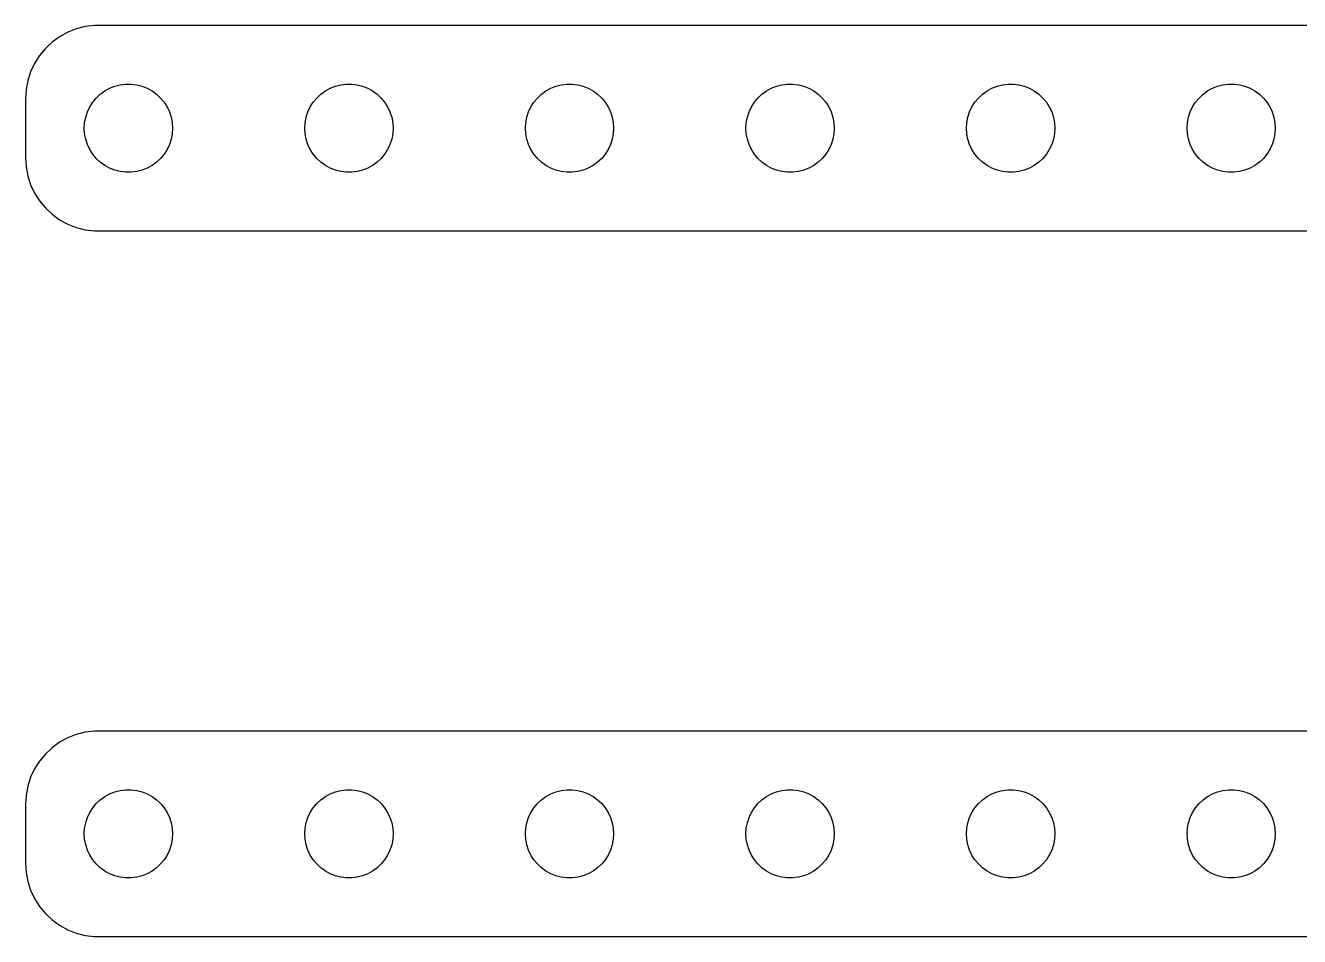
# Model space of a CAD drawing. Header units: metres. Extents: x -82 to 82, y 21 to 51.
# Drawn here: x -82.25 to -38.93, y 20.5 to 51.5 of the extents above; entities that cross this region are included whole.
import ezdxf

# ---------------------------------------------------------------- set-up
doc = ezdxf.new("R2010")
doc.units = ezdxf.units.M

msp = doc.modelspace()

# ---------------------------------------------------------------- linework, layer by layer
for p, q in [((-80.8144, 51.2621), (-81.0896, 51.1108)), ((-80.5225, 51.3776), (-80.8144, 51.2621)), ((-80.2184, 51.4557), (-80.5225, 51.3776)), ((-79.907, 51.4951), (-80.2184, 51.4557)), ((79.907, 51.4951), (-79.907, 51.4951)), ((-81.5724, 50.7114), (-81.7725, 50.4695)), ((-81.3436, 50.9263), (-81.5724, 50.7114)), ((-81.0896, 51.1108), (-81.3436, 50.9263)), ((-81.7725, 50.4695), (-81.9408, 50.2044)), ((-82.0744, 49.9203), (-82.1714, 49.6217)), ((-81.9408, 50.2044), (-82.0744, 49.9203)), ((-82.1714, 49.6217), (-82.2303, 49.3133)), ((-79.3887, 49.3572), (-79.2135, 49.4266)), ((-79.2135, 49.4266), (-79.0311, 49.4734)), ((-79.0311, 49.4734), (-78.8442, 49.497)), ((-78.8442, 49.497), (-78.6558, 49.497)), ((-78.6558, 49.497), (-78.4689, 49.4734)), ((-78.4689, 49.4734), (-78.2865, 49.4266)), ((-78.2865, 49.4266), (-78.1113, 49.3572)), ((-71.8887, 49.3572), (-71.7135, 49.4266)), ((-71.7135, 49.4266), (-71.5311, 49.4734)), ((-71.5311, 49.4734), (-71.3442, 49.497)), ((-71.3442, 49.497), (-71.1558, 49.497)), ((-71.1558, 49.497), (-70.9689, 49.4734)), ((-70.9689, 49.4734), (-70.7865, 49.4266)), ((-70.7865, 49.4266), (-70.6113, 49.3572)), ((-64.3887, 49.3572), (-64.2135, 49.4266)), ((-64.2135, 49.4266), (-64.0311, 49.4734)), ((-64.0311, 49.4734), (-63.8442, 49.497)), ((-63.8442, 49.497), (-63.6558, 49.497)), ((-63.6558, 49.497), (-63.4689, 49.4734)), ((-63.4689, 49.4734), (-63.2865, 49.4266)), ((-63.2865, 49.4266), (-63.1113, 49.3572)), ((-56.8887, 49.3572), (-56.7135, 49.4266)), ((-56.7135, 49.4266), (-56.5311, 49.4734)), ((-56.5311, 49.4734), (-56.3442, 49.497)), ((-56.3442, 49.497), (-56.1558, 49.497)), ((-56.1558, 49.497), (-55.9689, 49.4734)), ((-55.9689, 49.4734), (-55.7865, 49.4266)), ((-55.7865, 49.4266), (-55.6113, 49.3572)), ((-49.3887, 49.3572), (-49.2135, 49.4266)), ((-49.2135, 49.4266), (-49.0311, 49.4734)), ((-49.0311, 49.4734), (-48.8442, 49.497)), ((-48.8442, 49.497), (-48.6558, 49.497)), ((-48.6558, 49.497), (-48.4689, 49.4734)), ((-48.4689, 49.4734), (-48.2865, 49.4266)), ((-48.2865, 49.4266), (-48.1113, 49.3572)), ((-41.8887, 49.3572), (-41.7135, 49.4266)), ((-41.7135, 49.4266), (-41.5311, 49.4734)), ((-41.5311, 49.4734), (-41.3442, 49.497)), ((-41.3442, 49.497), (-41.1558, 49.497)), ((-41.1558, 49.497), (-40.9689, 49.4734)), ((-40.9689, 49.4734), (-40.7865, 49.4266)), ((-40.7865, 49.4266), (-40.6113, 49.3572)), ((-82.2303, 49.3133), (-82.25, 49)), ((-82.25, 49), (-82.25, 47)), ((-79.9635, 48.8817), (-79.8434, 49.0268)), ((-79.8434, 49.0268), (-79.7061, 49.1558)), ((-79.7061, 49.1558), (-79.5537, 49.2665)), ((-79.5537, 49.2665), (-79.3887, 49.3572)), ((-78.1113, 49.3572), (-77.9463, 49.2665)), ((-77.9463, 49.2665), (-77.7939, 49.1558)), ((-77.7939, 49.1558), (-77.6565, 49.0268)), ((-77.6565, 49.0268), (-77.5365, 48.8817)), ((-72.4635, 48.8817), (-72.3434, 49.0268)), ((-72.3434, 49.0268), (-72.2061, 49.1558)), ((-72.2061, 49.1558), (-72.0537, 49.2665)), ((-72.0537, 49.2665), (-71.8887, 49.3572)), ((-70.6113, 49.3572), (-70.4463, 49.2665)), ((-70.4463, 49.2665), (-70.2939, 49.1558)), ((-70.2939, 49.1558), (-70.1565, 49.0268)), ((-70.1565, 49.0268), (-70.0365, 48.8817)), ((-64.9635, 48.8817), (-64.8434, 49.0268)), ((-64.8434, 49.0268), (-64.7061, 49.1558)), ((-64.7061, 49.1558), (-64.5537, 49.2665)), ((-64.5537, 49.2665), (-64.3887, 49.3572)), ((-63.1113, 49.3572), (-62.9463, 49.2665)), ((-62.9463, 49.2665), (-62.7939, 49.1558)), ((-62.7939, 49.1558), (-62.6565, 49.0268)), ((-62.6565, 49.0268), (-62.5365, 48.8817)), ((-57.4635, 48.8817), (-57.3434, 49.0268)), ((-57.3434, 49.0268), (-57.2061, 49.1558)), ((-57.2061, 49.1558), (-57.0537, 49.2665)), ((-57.0537, 49.2665), (-56.8887, 49.3572)), ((-55.6113, 49.3572), (-55.4463, 49.2665)), ((-55.4463, 49.2665), (-55.2939, 49.1558)), ((-55.2939, 49.1558), (-55.1565, 49.0268)), ((-55.1565, 49.0268), (-55.0365, 48.8817)), ((-49.9635, 48.8817), (-49.8434, 49.0268)), ((-49.8434, 49.0268), (-49.7061, 49.1558)), ((-49.7061, 49.1558), (-49.5537, 49.2665)), ((-49.5537, 49.2665), (-49.3887, 49.3572)), ((-48.1113, 49.3572), (-47.9463, 49.2665)), ((-47.9463, 49.2665), (-47.7939, 49.1558)), ((-47.7939, 49.1558), (-47.6565, 49.0268)), ((-47.6565, 49.0268), (-47.5365, 48.8817)), ((-42.4635, 48.8817), (-42.3434, 49.0268)), ((-42.3434, 49.0268), (-42.2061, 49.1558)), ((-42.2061, 49.1558), (-42.0537, 49.2665)), ((-42.0537, 49.2665), (-41.8887, 49.3572)), ((-40.6113, 49.3572), (-40.4463, 49.2665)), ((-40.4463, 49.2665), (-40.2939, 49.1558)), ((-40.2939, 49.1558), (-40.1565, 49.0268)), ((-40.1565, 49.0268), (-40.0365, 48.8817)), ((-80.2029, 48.373), (-80.1447, 48.5522)), ((-80.1447, 48.5522), (-80.0645, 48.7226)), ((-80.0645, 48.7226), (-79.9635, 48.8817)), ((-77.5365, 48.8817), (-77.4355, 48.7226)), ((-77.4355, 48.7226), (-77.3553, 48.5522)), ((-77.3553, 48.5522), (-77.2971, 48.373)), ((-72.7029, 48.373), (-72.6447, 48.5522)), ((-72.6447, 48.5522), (-72.5645, 48.7226)), ((-72.5645, 48.7226), (-72.4635, 48.8817)), ((-70.0365, 48.8817), (-69.9355, 48.7226)), ((-69.9355, 48.7226), (-69.8553, 48.5522)), ((-69.8553, 48.5522), (-69.7971, 48.373)), ((-65.2029, 48.373), (-65.1447, 48.5522)), ((-65.1447, 48.5522), (-65.0645, 48.7226)), ((-65.0645, 48.7226), (-64.9635, 48.8817)), ((-62.5365, 48.8817), (-62.4355, 48.7226)), ((-62.4355, 48.7226), (-62.3553, 48.5522)), ((-62.3553, 48.5522), (-62.2971, 48.373)), ((-57.7029, 48.373), (-57.6447, 48.5522)), ((-57.6447, 48.5522), (-57.5645, 48.7226)), ((-57.5645, 48.7226), (-57.4635, 48.8817)), ((-55.0365, 48.8817), (-54.9355, 48.7226)), ((-54.9355, 48.7226), (-54.8553, 48.5522)), ((-54.8553, 48.5522), (-54.7971, 48.373)), ((-50.2029, 48.373), (-50.1447, 48.5522)), ((-50.1447, 48.5522), (-50.0645, 48.7226)), ((-50.0645, 48.7226), (-49.9635, 48.8817)), ((-47.5365, 48.8817), (-47.4355, 48.7226)), ((-47.4355, 48.7226), (-47.3553, 48.5522)), ((-47.3553, 48.5522), (-47.2971, 48.373)), ((-42.7029, 48.373), (-42.6447, 48.5522)), ((-42.6447, 48.5522), (-42.5645, 48.7226)), ((-42.5645, 48.7226), (-42.4635, 48.8817)), ((-40.0365, 48.8817), (-39.9355, 48.7226)), ((-39.9355, 48.7226), (-39.8553, 48.5522)), ((-39.8553, 48.5522), (-39.7971, 48.373)), ((-80.25, 48), (-80.2382, 48.188)), ((-80.2382, 48.188), (-80.2029, 48.373)), ((-77.2971, 48.373), (-77.2618, 48.188)), ((-77.2618, 48.188), (-77.25, 48)), ((-72.75, 48), (-72.7382, 48.188)), ((-72.7382, 48.188), (-72.7029, 48.373)), ((-69.7971, 48.373), (-69.7618, 48.188)), ((-69.7618, 48.188), (-69.75, 48)), ((-65.25, 48), (-65.2382, 48.188)), ((-65.2382, 48.188), (-65.2029, 48.373)), ((-62.2971, 48.373), (-62.2618, 48.188)), ((-62.2618, 48.188), (-62.25, 48)), ((-57.75, 48), (-57.7382, 48.188)), ((-57.7382, 48.188), (-57.7029, 48.373)), ((-54.7971, 48.373), (-54.7618, 48.188)), ((-54.7618, 48.188), (-54.75, 48)), ((-50.25, 48), (-50.2382, 48.188)), ((-50.2382, 48.188), (-50.2029, 48.373)), ((-47.2971, 48.373), (-47.2618, 48.188)), ((-47.2618, 48.188), (-47.25, 48)), ((-42.75, 48), (-42.7382, 48.188)), ((-42.7382, 48.188), (-42.7029, 48.373)), ((-39.7971, 48.373), (-39.7618, 48.188)), ((-39.7618, 48.188), (-39.75, 48)), ((-80.2382, 47.812), (-80.25, 48)), ((-80.2029, 47.627), (-80.2382, 47.812)), ((-77.2618, 47.812), (-77.2971, 47.627)), ((-77.25, 48), (-77.2618, 47.812)), ((-72.7382, 47.812), (-72.75, 48)), ((-72.7029, 47.627), (-72.7382, 47.812)), ((-69.7618, 47.812), (-69.7971, 47.627)), ((-69.75, 48), (-69.7618, 47.812)), ((-65.2382, 47.812), (-65.25, 48)), ((-65.2029, 47.627), (-65.2382, 47.812)), ((-62.2618, 47.812), (-62.2971, 47.627)), ((-62.25, 48), (-62.2618, 47.812)), ((-57.7382, 47.812), (-57.75, 48)), ((-57.7029, 47.627), (-57.7382, 47.812)), ((-54.7618, 47.812), (-54.7971, 47.627)), ((-54.75, 48), (-54.7618, 47.812)), ((-50.2382, 47.812), (-50.25, 48)), ((-50.2029, 47.627), (-50.2382, 47.812)), ((-47.2618, 47.812), (-47.2971, 47.627)), ((-47.25, 48), (-47.2618, 47.812)), ((-42.7382, 47.812), (-42.75, 48)), ((-42.7029, 47.627), (-42.7382, 47.812)), ((-39.7618, 47.812), (-39.7971, 47.627)), ((-39.75, 48), (-39.7618, 47.812)), ((-80.1447, 47.4478), (-80.2029, 47.627)), ((-80.0645, 47.2774), (-80.1447, 47.4478)), ((-79.9635, 47.1183), (-80.0645, 47.2774)), ((-77.4355, 47.2774), (-77.5365, 47.1183)), ((-77.3553, 47.4478), (-77.4355, 47.2774)), ((-77.2971, 47.627), (-77.3553, 47.4478)), ((-72.6447, 47.4478), (-72.7029, 47.627)), ((-72.5645, 47.2774), (-72.6447, 47.4478)), ((-72.4635, 47.1183), (-72.5645, 47.2774)), ((-69.9355, 47.2774), (-70.0365, 47.1183)), ((-69.8553, 47.4478), (-69.9355, 47.2774)), ((-69.7971, 47.627), (-69.8553, 47.4478)), ((-65.1447, 47.4478), (-65.2029, 47.627)), ((-65.0645, 47.2774), (-65.1447, 47.4478)), ((-64.9635, 47.1183), (-65.0645, 47.2774)), ((-62.4355, 47.2774), (-62.5365, 47.1183)), ((-62.3553, 47.4478), (-62.4355, 47.2774)), ((-62.2971, 47.627), (-62.3553, 47.4478)), ((-57.6447, 47.4478), (-57.7029, 47.627)), ((-57.5645, 47.2774), (-57.6447, 47.4478)), ((-57.4635, 47.1183), (-57.5645, 47.2774)), ((-54.9355, 47.2774), (-55.0365, 47.1183)), ((-54.8553, 47.4478), (-54.9355, 47.2774)), ((-54.7971, 47.627), (-54.8553, 47.4478)), ((-50.1447, 47.4478), (-50.2029, 47.627)), ((-50.0645, 47.2774), (-50.1447, 47.4478)), ((-49.9635, 47.1183), (-50.0645, 47.2774)), ((-47.4355, 47.2774), (-47.5365, 47.1183)), ((-47.3553, 47.4478), (-47.4355, 47.2774)), ((-47.2971, 47.627), (-47.3553, 47.4478)), ((-42.6447, 47.4478), (-42.7029, 47.627)), ((-42.5645, 47.2774), (-42.6447, 47.4478)), ((-42.4635, 47.1183), (-42.5645, 47.2774)), ((-39.9355, 47.2774), (-40.0365, 47.1183)), ((-39.8553, 47.4478), (-39.9355, 47.2774)), ((-39.7971, 47.627), (-39.8553, 47.4478)), ((-82.25, 47), (-82.2303, 46.6867)), ((-79.8434, 46.9732), (-79.9635, 47.1183)), ((-79.7061, 46.8442), (-79.8434, 46.9732)), ((-79.5537, 46.7335), (-79.7061, 46.8442)), ((-77.7939, 46.8442), (-77.9463, 46.7335)), ((-77.6565, 46.9732), (-77.7939, 46.8442)), ((-77.5365, 47.1183), (-77.6565, 46.9732)), ((-72.3434, 46.9732), (-72.4635, 47.1183)), ((-72.2061, 46.8442), (-72.3434, 46.9732)), ((-72.0537, 46.7335), (-72.2061, 46.8442)), ((-70.2939, 46.8442), (-70.4463, 46.7335)), ((-70.1565, 46.9732), (-70.2939, 46.8442)), ((-70.0365, 47.1183), (-70.1565, 46.9732)), ((-64.8434, 46.9732), (-64.9635, 47.1183)), ((-64.7061, 46.8442), (-64.8434, 46.9732)), ((-64.5537, 46.7335), (-64.7061, 46.8442)), ((-62.7939, 46.8442), (-62.9463, 46.7335)), ((-62.6565, 46.9732), (-62.7939, 46.8442)), ((-62.5365, 47.1183), (-62.6565, 46.9732)), ((-57.3434, 46.9732), (-57.4635, 47.1183)), ((-57.2061, 46.8442), (-57.3434, 46.9732)), ((-57.0537, 46.7335), (-57.2061, 46.8442)), ((-55.2939, 46.8442), (-55.4463, 46.7335)), ((-55.1565, 46.9732), (-55.2939, 46.8442)), ((-55.0365, 47.1183), (-55.1565, 46.9732)), ((-49.8434, 46.9732), (-49.9635, 47.1183)), ((-49.7061, 46.8442), (-49.8434, 46.9732)), ((-49.5537, 46.7335), (-49.7061, 46.8442)), ((-47.7939, 46.8442), (-47.9463, 46.7335)), ((-47.6565, 46.9732), (-47.7939, 46.8442)), ((-47.5365, 47.1183), (-47.6565, 46.9732)), ((-42.3434, 46.9732), (-42.4635, 47.1183)), ((-42.2061, 46.8442), (-42.3434, 46.9732)), ((-42.0537, 46.7335), (-42.2061, 46.8442)), ((-40.2939, 46.8442), (-40.4463, 46.7335)), ((-40.1565, 46.9732), (-40.2939, 46.8442)), ((-40.0365, 47.1183), (-40.1565, 46.9732)), ((-82.2303, 46.6867), (-82.1714, 46.3783)), ((-82.1714, 46.3783), (-82.0744, 46.0797)), ((-79.3887, 46.6428), (-79.5537, 46.7335)), ((-79.2135, 46.5734), (-79.3887, 46.6428)), ((-79.0311, 46.5266), (-79.2135, 46.5734)), ((-78.8442, 46.503), (-79.0311, 46.5266)), ((-78.6558, 46.503), (-78.8442, 46.503)), ((-78.4689, 46.5266), (-78.6558, 46.503)), ((-78.2865, 46.5734), (-78.4689, 46.5266)), ((-78.1113, 46.6428), (-78.2865, 46.5734)), ((-77.9463, 46.7335), (-78.1113, 46.6428)), ((-71.8887, 46.6428), (-72.0537, 46.7335)), ((-71.7135, 46.5734), (-71.8887, 46.6428)), ((-71.5311, 46.5266), (-71.7135, 46.5734)), ((-71.3442, 46.503), (-71.5311, 46.5266)), ((-71.1558, 46.503), (-71.3442, 46.503)), ((-70.9689, 46.5266), (-71.1558, 46.503)), ((-70.7865, 46.5734), (-70.9689, 46.5266)), ((-70.6113, 46.6428), (-70.7865, 46.5734)), ((-70.4463, 46.7335), (-70.6113, 46.6428)), ((-64.3887, 46.6428), (-64.5537, 46.7335)), ((-64.2135, 46.5734), (-64.3887, 46.6428)), ((-64.0311, 46.5266), (-64.2135, 46.5734)), ((-63.8442, 46.503), (-64.0311, 46.5266)), ((-63.6558, 46.503), (-63.8442, 46.503)), ((-63.4689, 46.5266), (-63.6558, 46.503)), ((-63.2865, 46.5734), (-63.4689, 46.5266)), ((-63.1113, 46.6428), (-63.2865, 46.5734)), ((-62.9463, 46.7335), (-63.1113, 46.6428)), ((-56.8887, 46.6428), (-57.0537, 46.7335)), ((-56.7135, 46.5734), (-56.8887, 46.6428)), ((-56.5311, 46.5266), (-56.7135, 46.5734)), ((-56.3442, 46.503), (-56.5311, 46.5266)), ((-56.1558, 46.503), (-56.3442, 46.503)), ((-55.9689, 46.5266), (-56.1558, 46.503)), ((-55.7865, 46.5734), (-55.9689, 46.5266)), ((-55.6113, 46.6428), (-55.7865, 46.5734)), ((-55.4463, 46.7335), (-55.6113, 46.6428)), ((-49.3887, 46.6428), (-49.5537, 46.7335)), ((-49.2135, 46.5734), (-49.3887, 46.6428)), ((-49.0311, 46.5266), (-49.2135, 46.5734)), ((-48.8442, 46.503), (-49.0311, 46.5266)), ((-48.6558, 46.503), (-48.8442, 46.503)), ((-48.4689, 46.5266), (-48.6558, 46.503)), ((-48.2865, 46.5734), (-48.4689, 46.5266)), ((-48.1113, 46.6428), (-48.2865, 46.5734)), ((-47.9463, 46.7335), (-48.1113, 46.6428)), ((-41.8887, 46.6428), (-42.0537, 46.7335)), ((-41.7135, 46.5734), (-41.8887, 46.6428)), ((-41.5311, 46.5266), (-41.7135, 46.5734)), ((-41.3442, 46.503), (-41.5311, 46.5266)), ((-41.1558, 46.503), (-41.3442, 46.503)), ((-40.9689, 46.5266), (-41.1558, 46.503)), ((-40.7865, 46.5734), (-40.9689, 46.5266)), ((-40.6113, 46.6428), (-40.7865, 46.5734)), ((-40.4463, 46.7335), (-40.6113, 46.6428)), ((-82.0744, 46.0797), (-81.9408, 45.7956)), ((-81.9408, 45.7956), (-81.7725, 45.5305)), ((-81.7725, 45.5305), (-81.5724, 45.2886)), ((-81.5724, 45.2886), (-81.3436, 45.0737)), ((-81.3436, 45.0737), (-81.0896, 44.8892)), ((-81.0896, 44.8892), (-80.8144, 44.7379)), ((-80.8144, 44.7379), (-80.5225, 44.6224)), ((-80.5225, 44.6224), (-80.2184, 44.5443)), ((-80.2184, 44.5443), (-79.907, 44.5049)), ((-79.907, 44.5049), (79.907, 44.5049)), ((-80.5225, 27.3776), (-80.8144, 27.2621)), ((-80.2184, 27.4557), (-80.5225, 27.3776)), ((-79.907, 27.4951), (-80.2184, 27.4557)), ((79.907, 27.4951), (-79.907, 27.4951)), ((-81.3436, 26.9263), (-81.5724, 26.7114)), ((-81.0896, 27.1108), (-81.3436, 26.9263)), ((-80.8144, 27.2621), (-81.0896, 27.1108)), ((-81.7725, 26.4695), (-81.9408, 26.2044)), ((-81.5724, 26.7114), (-81.7725, 26.4695)), ((-81.9408, 26.2044), (-82.0744, 25.9203)), ((-82.1714, 25.6217), (-82.2303, 25.3133)), ((-82.0744, 25.9203), (-82.1714, 25.6217)), ((-82.2303, 25.3133), (-82.25, 25)), ((-79.8434, 25.0268), (-79.7061, 25.1558)), ((-79.7061, 25.1558), (-79.5537, 25.2665)), ((-79.5537, 25.2665), (-79.3887, 25.3572)), ((-79.3887, 25.3572), (-79.2135, 25.4266)), ((-79.2135, 25.4266), (-79.0311, 25.4734)), ((-79.0311, 25.4734), (-78.8442, 25.497)), ((-78.8442, 25.497), (-78.6558, 25.497)), ((-78.6558, 25.497), (-78.4689, 25.4734)), ((-78.4689, 25.4734), (-78.2865, 25.4266)), ((-78.2865, 25.4266), (-78.1113, 25.3572)), ((-78.1113, 25.3572), (-77.9463, 25.2665)), ((-77.9463, 25.2665), (-77.7939, 25.1558)), ((-77.7939, 25.1558), (-77.6565, 25.0268)), ((-72.3434, 25.0268), (-72.2061, 25.1558)), ((-72.2061, 25.1558), (-72.0537, 25.2665)), ((-72.0537, 25.2665), (-71.8887, 25.3572)), ((-71.8887, 25.3572), (-71.7135, 25.4266)), ((-71.7135, 25.4266), (-71.5311, 25.4734)), ((-71.5311, 25.4734), (-71.3442, 25.497)), ((-71.3442, 25.497), (-71.1558, 25.497)), ((-71.1558, 25.497), (-70.9689, 25.4734)), ((-70.9689, 25.4734), (-70.7865, 25.4266)), ((-70.7865, 25.4266), (-70.6113, 25.3572)), ((-70.6113, 25.3572), (-70.4463, 25.2665)), ((-70.4463, 25.2665), (-70.2939, 25.1558)), ((-70.2939, 25.1558), (-70.1565, 25.0268)), ((-64.8434, 25.0268), (-64.7061, 25.1558)), ((-64.7061, 25.1558), (-64.5537, 25.2665)), ((-64.5537, 25.2665), (-64.3887, 25.3572)), ((-64.3887, 25.3572), (-64.2135, 25.4266)), ((-64.2135, 25.4266), (-64.0311, 25.4734)), ((-64.0311, 25.4734), (-63.8442, 25.497)), ((-63.8442, 25.497), (-63.6558, 25.497)), ((-63.6558, 25.497), (-63.4689, 25.4734)), ((-63.4689, 25.4734), (-63.2865, 25.4266)), ((-63.2865, 25.4266), (-63.1113, 25.3572)), ((-63.1113, 25.3572), (-62.9463, 25.2665)), ((-62.9463, 25.2665), (-62.7939, 25.1558)), ((-62.7939, 25.1558), (-62.6565, 25.0268)), ((-57.3434, 25.0268), (-57.2061, 25.1558)), ((-57.2061, 25.1558), (-57.0537, 25.2665)), ((-57.0537, 25.2665), (-56.8887, 25.3572)), ((-56.8887, 25.3572), (-56.7135, 25.4266)), ((-56.7135, 25.4266), (-56.5311, 25.4734)), ((-56.5311, 25.4734), (-56.3442, 25.497)), ((-56.3442, 25.497), (-56.1558, 25.497)), ((-56.1558, 25.497), (-55.9689, 25.4734)), ((-55.9689, 25.4734), (-55.7865, 25.4266)), ((-55.7865, 25.4266), (-55.6113, 25.3572)), ((-55.6113, 25.3572), (-55.4463, 25.2665)), ((-55.4463, 25.2665), (-55.2939, 25.1558)), ((-55.2939, 25.1558), (-55.1565, 25.0268)), ((-49.8434, 25.0268), (-49.7061, 25.1558)), ((-49.7061, 25.1558), (-49.5537, 25.2665)), ((-49.5537, 25.2665), (-49.3887, 25.3572)), ((-49.3887, 25.3572), (-49.2135, 25.4266)), ((-49.2135, 25.4266), (-49.0311, 25.4734)), ((-49.0311, 25.4734), (-48.8442, 25.497)), ((-48.8442, 25.497), (-48.6558, 25.497)), ((-48.6558, 25.497), (-48.4689, 25.4734)), ((-48.4689, 25.4734), (-48.2865, 25.4266)), ((-48.2865, 25.4266), (-48.1113, 25.3572)), ((-48.1113, 25.3572), (-47.9463, 25.2665)), ((-47.9463, 25.2665), (-47.7939, 25.1558)), ((-47.7939, 25.1558), (-47.6565, 25.0268)), ((-42.3434, 25.0268), (-42.2061, 25.1558)), ((-42.2061, 25.1558), (-42.0537, 25.2665)), ((-42.0537, 25.2665), (-41.8887, 25.3572)), ((-41.8887, 25.3572), (-41.7135, 25.4266)), ((-41.7135, 25.4266), (-41.5311, 25.4734)), ((-41.5311, 25.4734), (-41.3442, 25.497)), ((-41.3442, 25.497), (-41.1558, 25.497)), ((-41.1558, 25.497), (-40.9689, 25.4734)), ((-40.9689, 25.4734), (-40.7865, 25.4266)), ((-40.7865, 25.4266), (-40.6113, 25.3572)), ((-40.6113, 25.3572), (-40.4463, 25.2665)), ((-40.4463, 25.2665), (-40.2939, 25.1558)), ((-40.2939, 25.1558), (-40.1565, 25.0268)), ((-82.25, 25), (-82.25, 23)), ((-80.1447, 24.5522), (-80.0645, 24.7226)), ((-80.0645, 24.7226), (-79.9635, 24.8817)), ((-79.9635, 24.8817), (-79.8434, 25.0268)), ((-77.6565, 25.0268), (-77.5365, 24.8817)), ((-77.5365, 24.8817), (-77.4355, 24.7226)), ((-77.4355, 24.7226), (-77.3553, 24.5522)), ((-72.6447, 24.5522), (-72.5645, 24.7226)), ((-72.5645, 24.7226), (-72.4635, 24.8817)), ((-72.4635, 24.8817), (-72.3434, 25.0268)), ((-70.1565, 25.0268), (-70.0365, 24.8817)), ((-70.0365, 24.8817), (-69.9355, 24.7226)), ((-69.9355, 24.7226), (-69.8553, 24.5522)), ((-65.1447, 24.5522), (-65.0645, 24.7226)), ((-65.0645, 24.7226), (-64.9635, 24.8817)), ((-64.9635, 24.8817), (-64.8434, 25.0268)), ((-62.6565, 25.0268), (-62.5365, 24.8817)), ((-62.5365, 24.8817), (-62.4355, 24.7226)), ((-62.4355, 24.7226), (-62.3553, 24.5522)), ((-57.6447, 24.5522), (-57.5645, 24.7226)), ((-57.5645, 24.7226), (-57.4635, 24.8817)), ((-57.4635, 24.8817), (-57.3434, 25.0268)), ((-55.1565, 25.0268), (-55.0365, 24.8817)), ((-55.0365, 24.8817), (-54.9355, 24.7226)), ((-54.9355, 24.7226), (-54.8553, 24.5522)), ((-50.1447, 24.5522), (-50.0645, 24.7226)), ((-50.0645, 24.7226), (-49.9635, 24.8817)), ((-49.9635, 24.8817), (-49.8434, 25.0268)), ((-47.6565, 25.0268), (-47.5365, 24.8817)), ((-47.5365, 24.8817), (-47.4355, 24.7226)), ((-47.4355, 24.7226), (-47.3553, 24.5522)), ((-42.6447, 24.5522), (-42.5645, 24.7226)), ((-42.5645, 24.7226), (-42.4635, 24.8817)), ((-42.4635, 24.8817), (-42.3434, 25.0268)), ((-40.1565, 25.0268), (-40.0365, 24.8817)), ((-40.0365, 24.8817), (-39.9355, 24.7226)), ((-39.9355, 24.7226), (-39.8553, 24.5522)), ((-80.2382, 24.188), (-80.2029, 24.373)), ((-80.2029, 24.373), (-80.1447, 24.5522)), ((-77.3553, 24.5522), (-77.2971, 24.373)), ((-77.2971, 24.373), (-77.2618, 24.188)), ((-72.7382, 24.188), (-72.7029, 24.373)), ((-72.7029, 24.373), (-72.6447, 24.5522)), ((-69.8553, 24.5522), (-69.7971, 24.373)), ((-69.7971, 24.373), (-69.7618, 24.188)), ((-65.2382, 24.188), (-65.2029, 24.373)), ((-65.2029, 24.373), (-65.1447, 24.5522)), ((-62.3553, 24.5522), (-62.2971, 24.373)), ((-62.2971, 24.373), (-62.2618, 24.188)), ((-57.7382, 24.188), (-57.7029, 24.373)), ((-57.7029, 24.373), (-57.6447, 24.5522)), ((-54.8553, 24.5522), (-54.7971, 24.373)), ((-54.7971, 24.373), (-54.7618, 24.188)), ((-50.2382, 24.188), (-50.2029, 24.373)), ((-50.2029, 24.373), (-50.1447, 24.5522)), ((-47.3553, 24.5522), (-47.2971, 24.373)), ((-47.2971, 24.373), (-47.2618, 24.188)), ((-42.7382, 24.188), (-42.7029, 24.373)), ((-42.7029, 24.373), (-42.6447, 24.5522)), ((-39.8553, 24.5522), (-39.7971, 24.373)), ((-39.7971, 24.373), (-39.7618, 24.188)), ((-80.25, 24), (-80.2382, 24.188)), ((-80.2382, 23.812), (-80.25, 24)), ((-77.2618, 24.188), (-77.25, 24)), ((-77.25, 24), (-77.2618, 23.812)), ((-72.75, 24), (-72.7382, 24.188)), ((-72.7382, 23.812), (-72.75, 24)), ((-69.7618, 24.188), (-69.75, 24)), ((-69.75, 24), (-69.7618, 23.812)), ((-65.25, 24), (-65.2382, 24.188)), ((-65.2382, 23.812), (-65.25, 24)), ((-62.2618, 24.188), (-62.25, 24)), ((-62.25, 24), (-62.2618, 23.812)), ((-57.75, 24), (-57.7382, 24.188)), ((-57.7382, 23.812), (-57.75, 24)), ((-54.7618, 24.188), (-54.75, 24)), ((-54.75, 24), (-54.7618, 23.812)), ((-50.25, 24), (-50.2382, 24.188)), ((-50.2382, 23.812), (-50.25, 24)), ((-47.2618, 24.188), (-47.25, 24)), ((-47.25, 24), (-47.2618, 23.812)), ((-42.75, 24), (-42.7382, 24.188)), ((-42.7382, 23.812), (-42.75, 24)), ((-39.7618, 24.188), (-39.75, 24)), ((-39.75, 24), (-39.7618, 23.812)), ((-80.2029, 23.627), (-80.2382, 23.812)), ((-80.1447, 23.4478), (-80.2029, 23.627)), ((-80.0645, 23.2774), (-80.1447, 23.4478)), ((-77.3553, 23.4478), (-77.4355, 23.2774)), ((-77.2971, 23.627), (-77.3553, 23.4478)), ((-77.2618, 23.812), (-77.2971, 23.627)), ((-72.7029, 23.627), (-72.7382, 23.812)), ((-72.6447, 23.4478), (-72.7029, 23.627)), ((-72.5645, 23.2774), (-72.6447, 23.4478)), ((-69.8553, 23.4478), (-69.9355, 23.2774)), ((-69.7971, 23.627), (-69.8553, 23.4478)), ((-69.7618, 23.812), (-69.7971, 23.627)), ((-65.2029, 23.627), (-65.2382, 23.812)), ((-65.1447, 23.4478), (-65.2029, 23.627)), ((-65.0645, 23.2774), (-65.1447, 23.4478)), ((-62.3553, 23.4478), (-62.4355, 23.2774)), ((-62.2971, 23.627), (-62.3553, 23.4478)), ((-62.2618, 23.812), (-62.2971, 23.627)), ((-57.7029, 23.627), (-57.7382, 23.812)), ((-57.6447, 23.4478), (-57.7029, 23.627)), ((-57.5645, 23.2774), (-57.6447, 23.4478)), ((-54.8553, 23.4478), (-54.9355, 23.2774)), ((-54.7971, 23.627), (-54.8553, 23.4478)), ((-54.7618, 23.812), (-54.7971, 23.627)), ((-50.2029, 23.627), (-50.2382, 23.812)), ((-50.1447, 23.4478), (-50.2029, 23.627)), ((-50.0645, 23.2774), (-50.1447, 23.4478)), ((-47.3553, 23.4478), (-47.4355, 23.2774)), ((-47.2971, 23.627), (-47.3553, 23.4478)), ((-47.2618, 23.812), (-47.2971, 23.627)), ((-42.7029, 23.627), (-42.7382, 23.812)), ((-42.6447, 23.4478), (-42.7029, 23.627)), ((-42.5645, 23.2774), (-42.6447, 23.4478)), ((-39.8553, 23.4478), (-39.9355, 23.2774)), ((-39.7971, 23.627), (-39.8553, 23.4478)), ((-39.7618, 23.812), (-39.7971, 23.627)), ((-82.25, 23), (-82.2303, 22.6867)), ((-79.9635, 23.1183), (-80.0645, 23.2774)), ((-79.8434, 22.9732), (-79.9635, 23.1183)), ((-79.7061, 22.8442), (-79.8434, 22.9732)), ((-77.6565, 22.9732), (-77.7939, 22.8442)), ((-77.5365, 23.1183), (-77.6565, 22.9732)), ((-77.4355, 23.2774), (-77.5365, 23.1183)), ((-72.4635, 23.1183), (-72.5645, 23.2774)), ((-72.3434, 22.9732), (-72.4635, 23.1183)), ((-72.2061, 22.8442), (-72.3434, 22.9732)), ((-70.1565, 22.9732), (-70.2939, 22.8442)), ((-70.0365, 23.1183), (-70.1565, 22.9732)), ((-69.9355, 23.2774), (-70.0365, 23.1183)), ((-64.9635, 23.1183), (-65.0645, 23.2774)), ((-64.8434, 22.9732), (-64.9635, 23.1183)), ((-64.7061, 22.8442), (-64.8434, 22.9732)), ((-62.6565, 22.9732), (-62.7939, 22.8442)), ((-62.5365, 23.1183), (-62.6565, 22.9732)), ((-62.4355, 23.2774), (-62.5365, 23.1183)), ((-57.4635, 23.1183), (-57.5645, 23.2774)), ((-57.3434, 22.9732), (-57.4635, 23.1183)), ((-57.2061, 22.8442), (-57.3434, 22.9732)), ((-55.1565, 22.9732), (-55.2939, 22.8442)), ((-55.0365, 23.1183), (-55.1565, 22.9732)), ((-54.9355, 23.2774), (-55.0365, 23.1183)), ((-49.9635, 23.1183), (-50.0645, 23.2774)), ((-49.8434, 22.9732), (-49.9635, 23.1183)), ((-49.7061, 22.8442), (-49.8434, 22.9732)), ((-47.6565, 22.9732), (-47.7939, 22.8442)), ((-47.5365, 23.1183), (-47.6565, 22.9732)), ((-47.4355, 23.2774), (-47.5365, 23.1183)), ((-42.4635, 23.1183), (-42.5645, 23.2774)), ((-42.3434, 22.9732), (-42.4635, 23.1183)), ((-42.2061, 22.8442), (-42.3434, 22.9732)), ((-40.1565, 22.9732), (-40.2939, 22.8442)), ((-40.0365, 23.1183), (-40.1565, 22.9732)), ((-39.9355, 23.2774), (-40.0365, 23.1183)), ((-82.2303, 22.6867), (-82.1714, 22.3783)), ((-79.5537, 22.7335), (-79.7061, 22.8442)), ((-79.3887, 22.6428), (-79.5537, 22.7335)), ((-79.2135, 22.5734), (-79.3887, 22.6428)), ((-79.0311, 22.5266), (-79.2135, 22.5734)), ((-78.2865, 22.5734), (-78.4689, 22.5266)), ((-78.1113, 22.6428), (-78.2865, 22.5734)), ((-77.9463, 22.7335), (-78.1113, 22.6428)), ((-77.7939, 22.8442), (-77.9463, 22.7335)), ((-72.0537, 22.7335), (-72.2061, 22.8442)), ((-71.8887, 22.6428), (-72.0537, 22.7335)), ((-71.7135, 22.5734), (-71.8887, 22.6428)), ((-71.5311, 22.5266), (-71.7135, 22.5734)), ((-70.7865, 22.5734), (-70.9689, 22.5266)), ((-70.6113, 22.6428), (-70.7865, 22.5734)), ((-70.4463, 22.7335), (-70.6113, 22.6428)), ((-70.2939, 22.8442), (-70.4463, 22.7335)), ((-64.5537, 22.7335), (-64.7061, 22.8442)), ((-64.3887, 22.6428), (-64.5537, 22.7335)), ((-64.2135, 22.5734), (-64.3887, 22.6428)), ((-64.0311, 22.5266), (-64.2135, 22.5734)), ((-63.2865, 22.5734), (-63.4689, 22.5266)), ((-63.1113, 22.6428), (-63.2865, 22.5734)), ((-62.9463, 22.7335), (-63.1113, 22.6428)), ((-62.7939, 22.8442), (-62.9463, 22.7335)), ((-57.0537, 22.7335), (-57.2061, 22.8442)), ((-56.8887, 22.6428), (-57.0537, 22.7335)), ((-56.7135, 22.5734), (-56.8887, 22.6428)), ((-56.5311, 22.5266), (-56.7135, 22.5734)), ((-55.7865, 22.5734), (-55.9689, 22.5266)), ((-55.6113, 22.6428), (-55.7865, 22.5734)), ((-55.4463, 22.7335), (-55.6113, 22.6428)), ((-55.2939, 22.8442), (-55.4463, 22.7335)), ((-49.5537, 22.7335), (-49.7061, 22.8442)), ((-49.3887, 22.6428), (-49.5537, 22.7335)), ((-49.2135, 22.5734), (-49.3887, 22.6428)), ((-49.0311, 22.5266), (-49.2135, 22.5734)), ((-48.2865, 22.5734), (-48.4689, 22.5266)), ((-48.1113, 22.6428), (-48.2865, 22.5734)), ((-47.9463, 22.7335), (-48.1113, 22.6428)), ((-47.7939, 22.8442), (-47.9463, 22.7335)), ((-42.0537, 22.7335), (-42.2061, 22.8442)), ((-41.8887, 22.6428), (-42.0537, 22.7335)), ((-41.7135, 22.5734), (-41.8887, 22.6428)), ((-41.5311, 22.5266), (-41.7135, 22.5734)), ((-40.7865, 22.5734), (-40.9689, 22.5266)), ((-40.6113, 22.6428), (-40.7865, 22.5734)), ((-40.4463, 22.7335), (-40.6113, 22.6428)), ((-40.2939, 22.8442), (-40.4463, 22.7335)), ((-82.1714, 22.3783), (-82.0744, 22.0797)), ((-78.8442, 22.503), (-79.0311, 22.5266)), ((-78.6558, 22.503), (-78.8442, 22.503)), ((-78.4689, 22.5266), (-78.6558, 22.503)), ((-71.3442, 22.503), (-71.5311, 22.5266)), ((-71.1558, 22.503), (-71.3442, 22.503)), ((-70.9689, 22.5266), (-71.1558, 22.503)), ((-63.8442, 22.503), (-64.0311, 22.5266)), ((-63.6558, 22.503), (-63.8442, 22.503)), ((-63.4689, 22.5266), (-63.6558, 22.503)), ((-56.3442, 22.503), (-56.5311, 22.5266)), ((-56.1558, 22.503), (-56.3442, 22.503)), ((-55.9689, 22.5266), (-56.1558, 22.503)), ((-48.8442, 22.503), (-49.0311, 22.5266)), ((-48.6558, 22.503), (-48.8442, 22.503)), ((-48.4689, 22.5266), (-48.6558, 22.503)), ((-41.3442, 22.503), (-41.5311, 22.5266)), ((-41.1558, 22.503), (-41.3442, 22.503)), ((-40.9689, 22.5266), (-41.1558, 22.503)), ((-82.0744, 22.0797), (-81.9408, 21.7956)), ((-81.9408, 21.7956), (-81.7725, 21.5305)), ((-81.7725, 21.5305), (-81.5724, 21.2886)), ((-81.5724, 21.2886), (-81.3436, 21.0737)), ((-81.3436, 21.0737), (-81.0896, 20.8892)), ((-81.0896, 20.8892), (-80.8144, 20.7379)), ((-80.8144, 20.7379), (-80.5225, 20.6224)), ((-80.5225, 20.6224), (-80.2184, 20.5443)), ((-80.2184, 20.5443), (-79.907, 20.5049)), ((-79.907, 20.5049), (79.907, 20.5049))]:
    msp.add_line(p, q)

doc.saveas('drawing.dxf')
